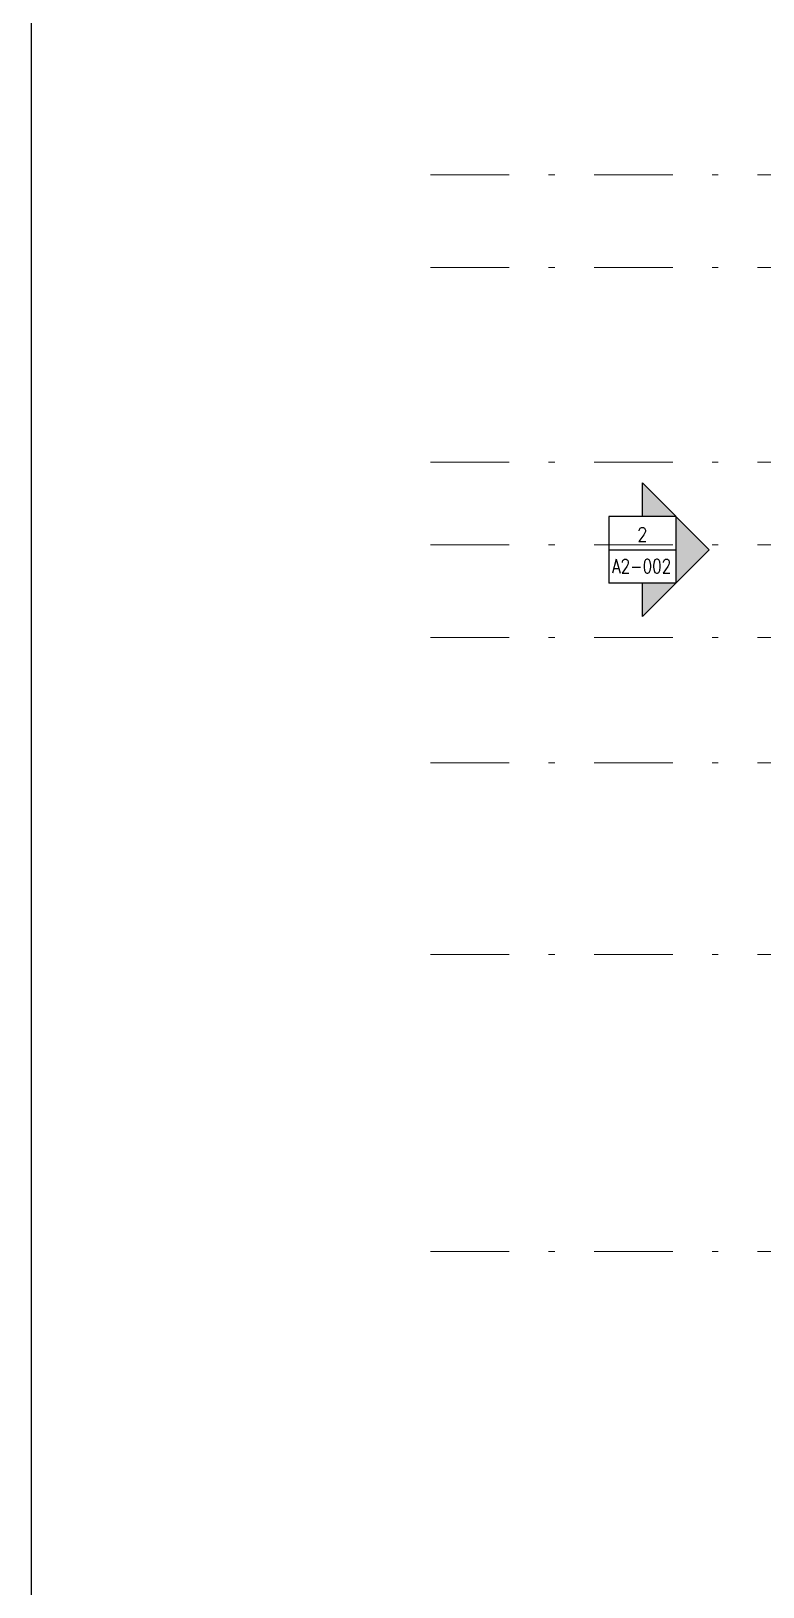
# Model space of a CAD drawing. Header units: metres. Extents: x 0 to 435, y 0 to 273.
# Drawn here: x 0 to 11.82, y 17.81 to 42.95 of the extents above; entities that cross this region are included whole.
import ezdxf
from ezdxf.enums import TextEntityAlignment as Align

# ---------------------------------------------------------------- set-up
doc = ezdxf.new("R2010")
doc.units = ezdxf.units.M
doc.header["$MEASUREMENT"] = 0
doc.linetypes.add('B4-PLANS$0$DASHDOT', pattern=[25.4, 12.7, -6.35, 0, -6.35])
doc.layers.get('0').update_dxf_attribs({"plot": 0})
doc.layers.add('A-SYMB-50', color=4, linetype='Continuous')
doc.layers.add('Dote', color=1, linetype='B4-PLANS$0$DASHDOT', lineweight=15)
doc.styles.add('B4-PLANS$0$AUC-2-5', font='romans.shx', dxfattribs={"width": 0.85})
doc.styles.add('B4-PLANS$0$RAJ-2-5', font='romans.shx', dxfattribs={"width": 0.85})

# ---------------------------------------------------------------- blocks, each defined once
blk = doc.blocks.new('B4-PLANS$0$Bk-Elevation_Left')
h = blk.add_hatch(color=256)
h.paths.add_polyline_path([(12.12, 12.12), (6.06, 6.06), (12.12, 6.06)])
h.paths.add_polyline_path([(6.06, 6.06), (0, 0), (6.06, -6.06)])
h.paths.add_polyline_path([(12.12, -12.12), (12.12, -6.06), (6.06, -6.06)])
for p, q in [((12.12, 12.12), (0, 0)), ((12.12, 6.06), (12.12, 12.12)), ((6.06, 6.06), (6.06, -6.06)), ((6.06, 6.06), (18.19, 6.06)), ((18.19, 6.06), (18.19, -6.06)), ((0, 0), (12.12, -12.12)), ((18.19, 0), (6.06, 0)), ((6.06, -6.06), (18.19, -6.06)), ((12.12, -12.12), (12.12, -6.06))]:
    blk.add_line(p, q)
at = {"style": 'B4-PLANS$0$AUC-2-5'}
for tag, height, p in [('ID.', 3.17, (12.12, 2.78)), ('SHEET', 2.38, (12.12, -2.98))]:
    blk.add_attdef(tag, text='', height=height, dxfattribs=at).set_placement(p, align=Align.MIDDLE)
blk = doc.blocks.new('B4-PLANS$0$SYM')
at = {"layer": 'A-SYMB-50', "extrusion": (1.08603e-75, -2.76368e-75, -1)}
ref = blk.add_blockref('B4-PLANS$0$Bk-Elevation_Left', (20.178, -7.788, 0), dxfattribs=dict(at, xscale=0.07423693242890295, yscale=0.07423693242890295, zscale=-0.07423693240803558))
ref.add_attrib('ID.', '2', dxfattribs={"layer": '0', "height": 0.188, "rotation": 360, "style": 'B4-PLANS$0$RAJ-2-5', "oblique": 360, "width": 0.85}).set_placement((-21.078, -7.581, 0), align=Align.MIDDLE)
ref.add_attrib('SHEET', 'A2-002', dxfattribs={"layer": '0', "height": 0.1875, "rotation": 360, "style": 'B4-PLANS$0$RAJ-2-5', "oblique": 360, "width": 0.8}).set_placement((-21.088, -8.009, 0), align=Align.MIDDLE)

msp = doc.modelspace()

# ---------------------------------------------------------------- linework, layer by layer
at = {"layer": 'Defpoints'}
msp.add_lwpolyline([(82.8278, 66.4842), (0, 66.4842), (0, 0), (82.8278, 0)], close=True, dxfattribs=at)
msp.add_lwpolyline([(82.8278, 66.4842), (0, 66.4842), (0, 0), (82.8278, 0)], close=True, dxfattribs=at)
at = {"layer": 'Dote', "ltscale": 0.1}
for p, q in [((6.4519, 40.6314), (78.4039, 40.6314)), ((6.4519, 39.1314), (78.4039, 39.1314)), ((6.4519, 35.9874), (78.4039, 35.9874)), ((6.4519, 34.6494), (78.4039, 34.6494)), ((6.4519, 33.1554), (78.4039, 33.1554)), ((6.4519, 31.1274), (78.4039, 31.1274)), ((6.4519, 28.0314), (78.4039, 28.0314)), ((6.4519, 23.2314), (78.4039, 23.2314))]:
    msp.add_line(p, q, dxfattribs=at)

# ---------------------------------------------------------------- block references
at = {"layer": 'A-SYMB-50', "xscale": 1.2, "yscale": 1.2, "zscale": 1.2}
msp.add_blockref('B4-PLANS$0$SYM', (35.1649, 43.9166, 0), dxfattribs=at)

doc.saveas('drawing.dxf')
